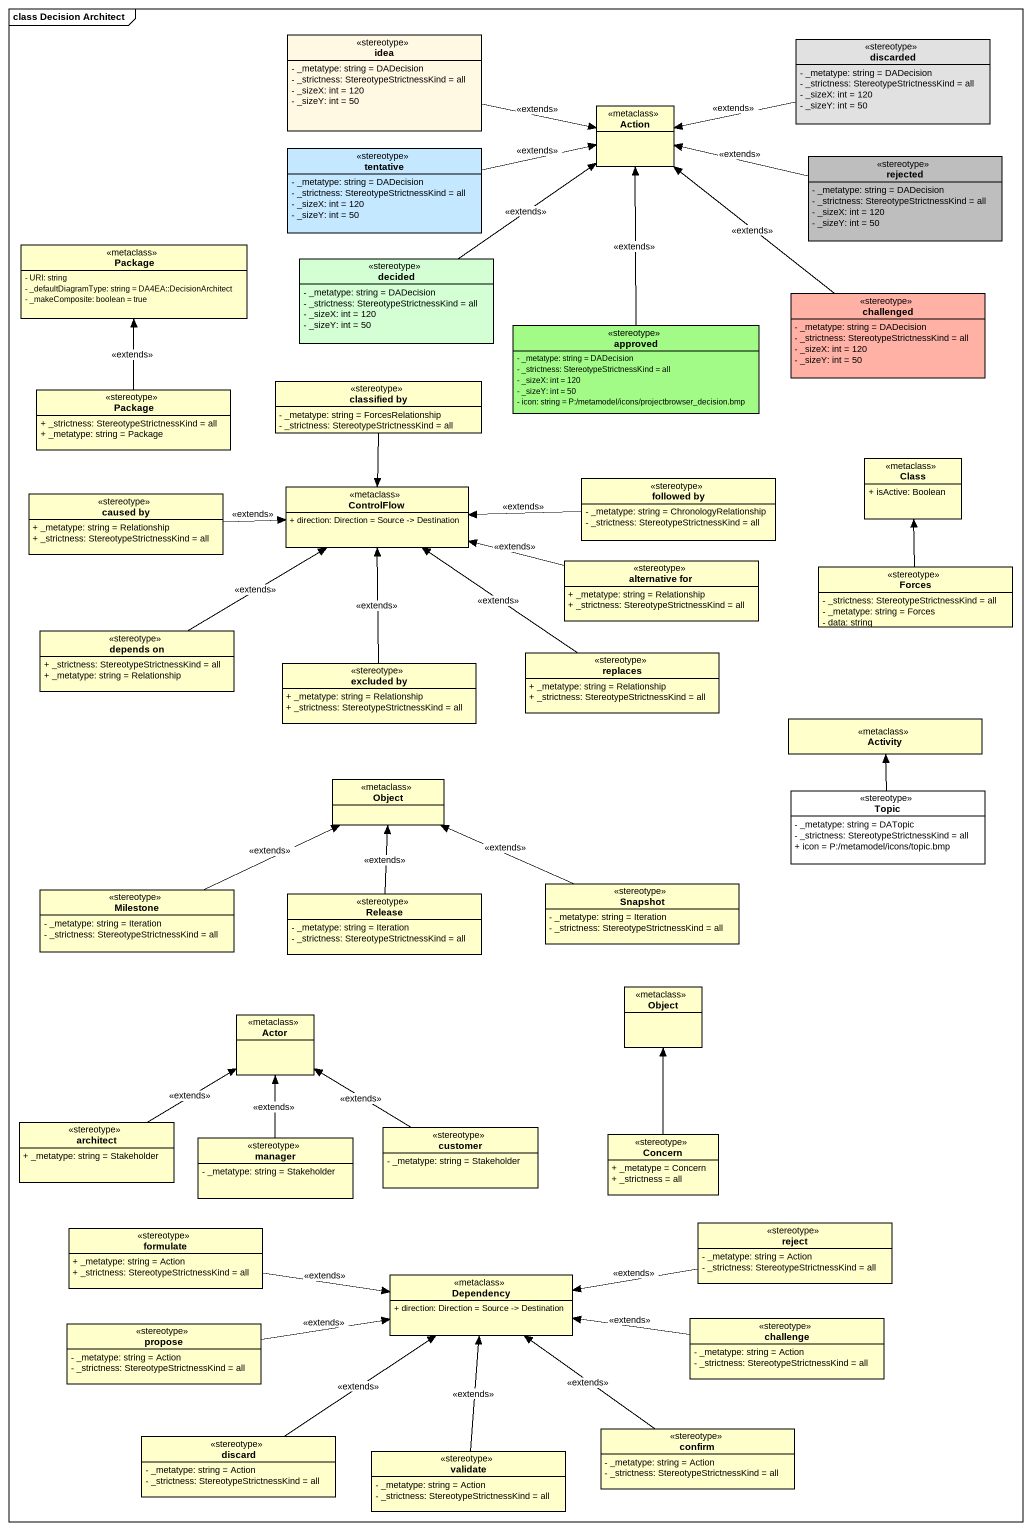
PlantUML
@startuml
mainframe class Decision Architect
hide circle
hide empty members
skinparam classAttributeIconSize 0
class idea <<stereotype>> #FFF8E3 {
  - _metatype: string = DADecision
  - _strictness: StereotypeStrictnessKind = all
  - _sizeX: int = 120
  - _sizeY: int = 50
}
class discarded <<stereotype>> #E1E1E1 {
  - _metatype: string = DADecision
  - _strictness: StereotypeStrictnessKind = all
  - _sizeX: int = 120
  - _sizeY: int = 50
}
class "Action" as Action_ <<metaclass>>
class tentative <<stereotype>> #C3E8FF {
  - _metatype: string = DADecision
  - _strictness: StereotypeStrictnessKind = all
  - _sizeX: int = 120
  - _sizeY: int = 50
}
class rejected <<stereotype>> #BEBEBE {
  - _metatype: string = DADecision
  - _strictness: StereotypeStrictnessKind = all
  - _sizeX: int = 120
  - _sizeY: int = 50
}
class "Package" as Package_ <<metaclass>> {
  - URI: string
  - _defaultDiagramType: string = DA4EA::DecisionArchitect
  - _makeComposite: boolean = true
}
class decided <<stereotype>> #D4FED4 {
  - _metatype: string = DADecision
  - _strictness: StereotypeStrictnessKind = all
  - _sizeX: int = 120
  - _sizeY: int = 50
}
class challenged <<stereotype>> #FFB1A5 {
  - _metatype: string = DADecision
  - _strictness: StereotypeStrictnessKind = all
  - _sizeX: int = 120
  - _sizeY: int = 50
}
class approved <<stereotype>> #A1FB86 {
  - _metatype: string = DADecision
  - _strictness: StereotypeStrictnessKind = all
  - _sizeX: int = 120
  - _sizeY: int = 50
  - icon: string = P:/metamodel/icons/projectbrowser_decision.bmp
}
class "Package" as Package__2 <<stereotype>> {
  + _strictness: StereotypeStrictnessKind = all
  + _metatype: string = Package
}
class "classified by" as classified_by <<stereotype>> {
  - _metatype: string = ForcesRelationship
  - _strictness: StereotypeStrictnessKind = all
}
class "Class" as Class_ <<metaclass>> {
  + isActive: Boolean
}
class "caused by" as caused_by <<stereotype>> {
  + _metatype: string = Relationship
  + _strictness: StereotypeStrictnessKind = all
}
class ControlFlow <<metaclass>> {
  + direction: Direction = Source -> Destination
}
class "followed by" as followed_by <<stereotype>> {
  - _metatype: string = ChronologyRelationship
  - _strictness: StereotypeStrictnessKind = all
}
class "alternative for" as alternative_for <<stereotype>> {
  + _metatype: string = Relationship
  + _strictness: StereotypeStrictnessKind = all
}
class Forces <<stereotype>> {
  - _strictness: StereotypeStrictnessKind = all
  - _metatype: string = Forces
  - data: string
}
class "depends on" as depends_on <<stereotype>> {
  + _strictness: StereotypeStrictnessKind = all
  + _metatype: string = Relationship
}
class replaces <<stereotype>> {
  + _metatype: string = Relationship
  + _strictness: StereotypeStrictnessKind = all
}
class "excluded by" as excluded_by <<stereotype>> {
  + _metatype: string = Relationship
  + _strictness: StereotypeStrictnessKind = all
}
class Activity <<metaclass>>
class "Object" as Object_ <<metaclass>>
class Topic <<stereotype>> #FFFFFF {
  - _metatype: string = DATopic
  - _strictness: StereotypeStrictnessKind = all
  + icon = P:/metamodel/icons/topic.bmp
}
class Snapshot <<stereotype>> {
  - _metatype: string = Iteration
  - _strictness: StereotypeStrictnessKind = all
}
class Milestone <<stereotype>> {
  - _metatype: string = Iteration
  - _strictness: StereotypeStrictnessKind = all
}
class Release <<stereotype>> {
  - _metatype: string = Iteration
  - _strictness: StereotypeStrictnessKind = all
}
class "Object" as Object__2 <<metaclass>>
class "Actor" as Actor_ <<metaclass>>
class architect <<stereotype>> {
  + _metatype: string = Stakeholder
}
class manager <<stereotype>> {
  - _metatype: string = Stakeholder
}
class customer <<stereotype>> {
  - _metatype: string = Stakeholder
}
class Concern <<stereotype>> {
  + _metatype = Concern
  + _strictness = all
}
class formulate <<stereotype>> {
  + _metatype: string = Action
  + _strictness: StereotypeStrictnessKind = all
}
class reject <<stereotype>> {
  - _metatype: string = Action
  - _strictness: StereotypeStrictnessKind = all
}
class Dependency <<metaclass>> {
  + direction: Direction = Source -> Destination
}
class propose <<stereotype>> {
  - _metatype: string = Action
  - _strictness: StereotypeStrictnessKind = all
}
class challenge <<stereotype>> {
  - _metatype: string = Action
  - _strictness: StereotypeStrictnessKind = all
}
class confirm <<stereotype>> {
  - _metatype: string = Action
  - _strictness: StereotypeStrictnessKind = all
}
class discard <<stereotype>> {
  - _metatype: string = Action
  - _strictness: StereotypeStrictnessKind = all
}
class validate <<stereotype>> {
  - _metatype: string = Action
  - _strictness: StereotypeStrictnessKind = all
}
idea -right-> Action_ : <<extends>>
discarded -left-> Action_ : <<extends>>
tentative -right-> Action_ : <<extends>>
rejected -left-> Action_ : <<extends>>
decided -up-> Action_ : <<extends>>
challenged -up-> Action_ : <<extends>>
approved -up-> Action_ : <<extends>>
Package__2 -up-> Package_ : <<extends>>
classified_by --> ControlFlow
caused_by -right-> ControlFlow : <<extends>>
followed_by -left-> ControlFlow : <<extends>>
alternative_for -left-> ControlFlow : <<extends>>
Forces -up-> Class_
depends_on -up-> ControlFlow : <<extends>>
replaces -up-> ControlFlow : <<extends>>
excluded_by -up-> ControlFlow : <<extends>>
Topic -up-> Activity
Snapshot -left-> Object_ : <<extends>>
Milestone -right-> Object_ : <<extends>>
Release -up-> Object_ : <<extends>>
architect -up-> Actor_ : <<extends>>
manager -up-> Actor_ : <<extends>>
customer -up-> Actor_ : <<extends>>
Concern -up-> Object__2
formulate -right-> Dependency : <<extends>>
reject -left-> Dependency : <<extends>>
propose -right-> Dependency : <<extends>>
challenge -left-> Dependency : <<extends>>
confirm -up-> Dependency : <<extends>>
discard -up-> Dependency : <<extends>>
validate -up-> Dependency : <<extends>>
@enduml
